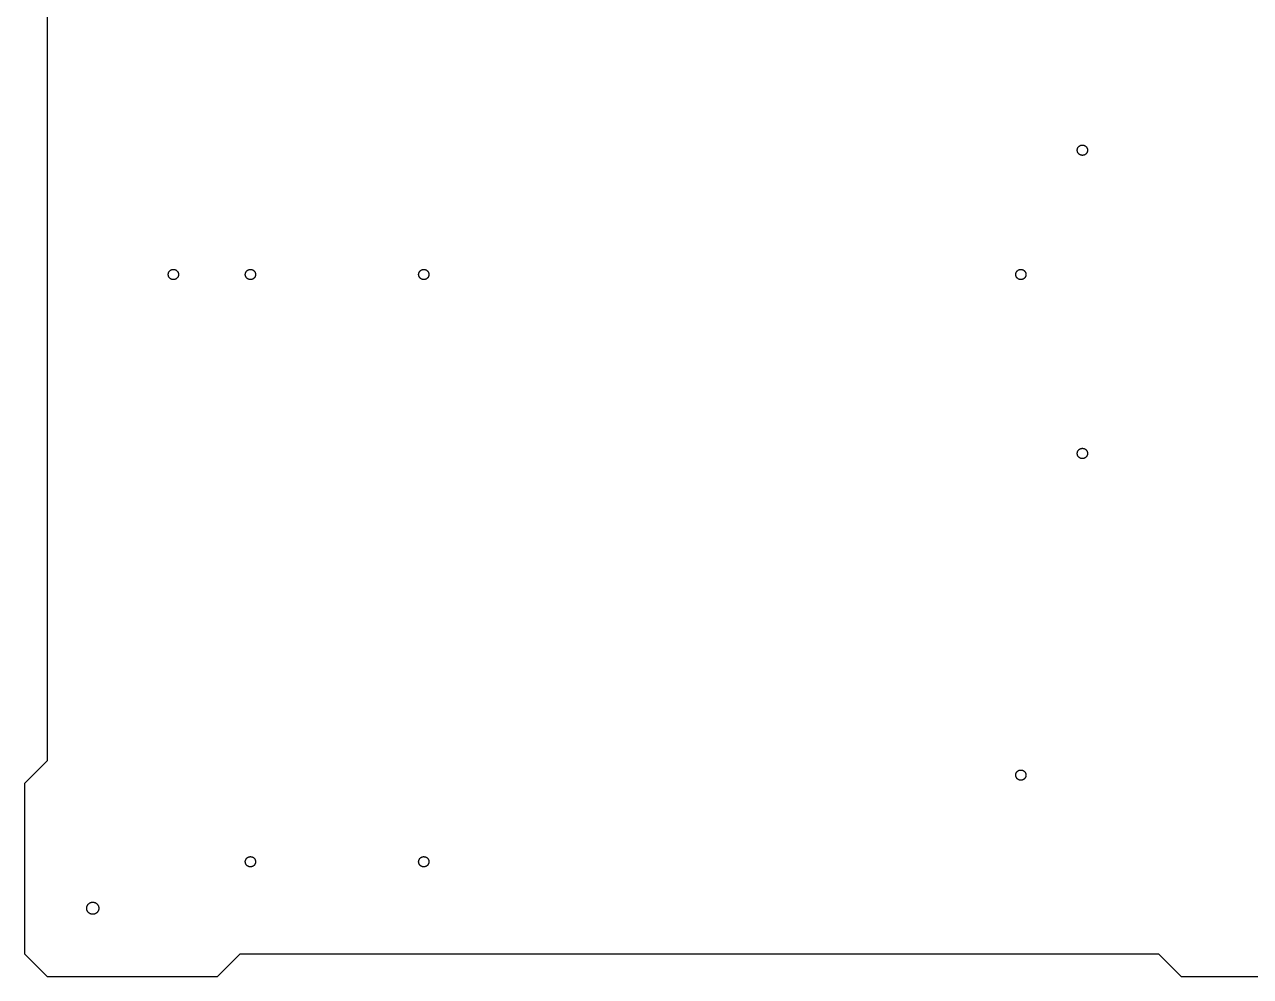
# Model space of a CAD drawing. Header units: metres. Extents: x 4 to 972, y 4 to 512.
# Drawn here: x 4 to 327.3, y 4 to 255.2 of the extents above; entities that cross this region are included whole.
import ezdxf

# ---------------------------------------------------------------- set-up
doc = ezdxf.new("R2010")
doc.units = ezdxf.units.M

msp = doc.modelspace()

# ---------------------------------------------------------------- linework, layer by layer
for p, q in [((10, 303.088), (10, 60.9117)), ((282.196, 223.085), (282.25, 223.123)), ((282.25, 223.123), (282.306, 223.158)), ((282.306, 223.158), (282.363, 223.191)), ((282.363, 223.191), (282.423, 223.221)), ((282.423, 223.221), (282.483, 223.248)), ((282.483, 223.248), (282.545, 223.271)), ((282.545, 223.271), (282.608, 223.292)), ((282.608, 223.292), (282.672, 223.31)), ((282.672, 223.31), (282.737, 223.324)), ((282.737, 223.324), (282.802, 223.336)), ((282.802, 223.336), (282.868, 223.344)), ((282.868, 223.344), (282.934, 223.349)), ((282.934, 223.349), (283, 223.35)), ((283, 223.35), (283.066, 223.349)), ((283.066, 223.349), (283.132, 223.344)), ((283.132, 223.344), (283.198, 223.336)), ((283.198, 223.336), (283.263, 223.324)), ((283.263, 223.324), (283.328, 223.31)), ((283.328, 223.31), (283.392, 223.292)), ((283.392, 223.292), (283.455, 223.271)), ((283.455, 223.271), (283.517, 223.248)), ((283.517, 223.248), (283.577, 223.221)), ((283.577, 223.221), (283.637, 223.191)), ((283.637, 223.191), (283.694, 223.158)), ((283.694, 223.158), (283.75, 223.123)), ((283.75, 223.123), (283.804, 223.085)), ((281.65, 222), (281.651, 222.066)), ((281.651, 221.934), (281.65, 222)), ((281.651, 222.066), (281.656, 222.132)), ((281.656, 221.868), (281.651, 221.934)), ((281.656, 222.132), (281.664, 222.198)), ((281.664, 221.802), (281.656, 221.868)), ((281.664, 222.198), (281.676, 222.263)), ((281.676, 221.737), (281.664, 221.802)), ((281.676, 222.263), (281.69, 222.328)), ((281.69, 221.672), (281.676, 221.737)), ((281.69, 222.328), (281.708, 222.392)), ((281.708, 221.608), (281.69, 221.672)), ((281.708, 222.392), (281.729, 222.455)), ((281.729, 221.545), (281.708, 221.608)), ((281.729, 222.455), (281.752, 222.517)), ((281.752, 221.483), (281.729, 221.545)), ((281.752, 222.517), (281.779, 222.577)), ((281.779, 221.423), (281.752, 221.483)), ((281.779, 222.577), (281.809, 222.637)), ((281.809, 221.363), (281.779, 221.423)), ((281.809, 222.637), (281.842, 222.694)), ((281.842, 221.306), (281.809, 221.363)), ((281.842, 222.694), (281.877, 222.75)), ((281.877, 221.25), (281.842, 221.306)), ((281.877, 222.75), (281.915, 222.804)), ((281.915, 221.196), (281.877, 221.25)), ((281.915, 222.804), (281.956, 222.857)), ((281.956, 221.143), (281.915, 221.196)), ((281.956, 222.857), (281.999, 222.907)), ((281.999, 221.093), (281.956, 221.143)), ((281.999, 222.907), (282.045, 222.955)), ((282.045, 221.045), (281.999, 221.093)), ((282.045, 222.955), (282.093, 223.001)), ((282.093, 220.999), (282.045, 221.045)), ((282.093, 223.001), (282.143, 223.044)), ((282.143, 220.956), (282.093, 220.999)), ((282.143, 223.044), (282.196, 223.085)), ((282.196, 220.915), (282.143, 220.956)), ((282.25, 220.877), (282.196, 220.915)), ((282.306, 220.842), (282.25, 220.877)), ((282.363, 220.809), (282.306, 220.842)), ((282.423, 220.779), (282.363, 220.809)), ((282.483, 220.752), (282.423, 220.779)), ((282.545, 220.729), (282.483, 220.752)), ((282.608, 220.708), (282.545, 220.729)), ((282.672, 220.69), (282.608, 220.708)), ((282.737, 220.676), (282.672, 220.69)), ((282.802, 220.664), (282.737, 220.676)), ((282.868, 220.656), (282.802, 220.664)), ((282.934, 220.651), (282.868, 220.656)), ((283, 220.65), (282.934, 220.651)), ((283.066, 220.651), (283, 220.65)), ((283.132, 220.656), (283.066, 220.651)), ((283.198, 220.664), (283.132, 220.656)), ((283.263, 220.676), (283.198, 220.664)), ((283.328, 220.69), (283.263, 220.676)), ((283.392, 220.708), (283.328, 220.69)), ((283.455, 220.729), (283.392, 220.708)), ((283.517, 220.752), (283.455, 220.729)), ((283.577, 220.779), (283.517, 220.752)), ((283.637, 220.809), (283.577, 220.779)), ((283.694, 220.842), (283.637, 220.809)), ((283.75, 220.877), (283.694, 220.842)), ((283.804, 220.915), (283.75, 220.877)), ((283.804, 223.085), (283.857, 223.044)), ((283.857, 220.956), (283.804, 220.915)), ((283.857, 223.044), (283.907, 223.001)), ((283.907, 220.999), (283.857, 220.956)), ((283.907, 223.001), (283.955, 222.955)), ((283.955, 221.045), (283.907, 220.999)), ((283.955, 222.955), (284.001, 222.907)), ((284.001, 221.093), (283.955, 221.045)), ((284.001, 222.907), (284.044, 222.857)), ((284.044, 221.143), (284.001, 221.093)), ((284.044, 222.857), (284.085, 222.804)), ((284.085, 221.196), (284.044, 221.143)), ((284.085, 222.804), (284.123, 222.75)), ((284.123, 221.25), (284.085, 221.196)), ((284.123, 222.75), (284.158, 222.694)), ((284.158, 221.306), (284.123, 221.25)), ((284.158, 222.694), (284.191, 222.637)), ((284.191, 221.363), (284.158, 221.306)), ((284.191, 222.637), (284.221, 222.577)), ((284.221, 221.423), (284.191, 221.363)), ((284.221, 222.577), (284.248, 222.517)), ((284.248, 221.483), (284.221, 221.423)), ((284.248, 222.517), (284.271, 222.455)), ((284.271, 221.545), (284.248, 221.483)), ((284.271, 222.455), (284.292, 222.392)), ((284.292, 221.608), (284.271, 221.545)), ((284.292, 222.392), (284.31, 222.328)), ((284.31, 221.672), (284.292, 221.608)), ((284.31, 222.328), (284.324, 222.263)), ((284.324, 221.737), (284.31, 221.672)), ((284.324, 222.263), (284.336, 222.198)), ((284.336, 221.802), (284.324, 221.737)), ((284.336, 222.198), (284.344, 222.132)), ((284.344, 221.868), (284.336, 221.802)), ((284.344, 222.132), (284.349, 222.066)), ((284.349, 221.934), (284.344, 221.868)), ((284.349, 222.066), (284.35, 222)), ((284.35, 222), (284.349, 221.934)), ((41.9096, 189.208), (41.9112, 189.274)), ((41.9112, 189.142), (41.9096, 189.208)), ((41.9112, 189.274), (41.9161, 189.341)), ((41.9161, 189.076), (41.9112, 189.142)), ((41.9161, 189.341), (41.9242, 189.406)), ((41.9242, 189.01), (41.9161, 189.076)), ((41.9242, 189.406), (41.9356, 189.472)), ((41.9356, 188.945), (41.9242, 189.01)), ((41.9356, 189.472), (41.9501, 189.536)), ((41.9501, 188.88), (41.9356, 188.945)), ((41.9501, 189.536), (41.9678, 189.6)), ((41.9678, 188.816), (41.9501, 188.88)), ((41.9678, 189.6), (41.9886, 189.663)), ((41.9886, 188.753), (41.9678, 188.816)), ((41.9886, 189.663), (42.0124, 189.725)), ((42.0124, 188.691), (41.9886, 188.753)), ((42.0124, 189.725), (42.0393, 189.786)), ((42.0393, 188.631), (42.0124, 188.691)), ((42.0393, 189.786), (42.0691, 189.845)), ((42.0691, 188.572), (42.0393, 188.631)), ((42.0691, 189.845), (42.1017, 189.902)), ((42.1017, 188.514), (42.0691, 188.572)), ((42.1017, 189.902), (42.1372, 189.958)), ((42.1372, 188.458), (42.1017, 188.514)), ((42.1372, 189.958), (42.1754, 190.013)), ((42.1754, 188.404), (42.1372, 188.458)), ((42.1754, 190.013), (42.2161, 190.065)), ((42.2161, 188.352), (42.1754, 188.404)), ((42.2161, 190.065), (42.2594, 190.115)), ((42.2594, 188.301), (42.2161, 188.352)), ((42.2594, 190.115), (42.3051, 190.163)), ((42.3051, 188.253), (42.2594, 188.301)), ((42.3051, 190.163), (42.3531, 190.209)), ((42.3531, 188.208), (42.3051, 188.253)), ((42.3531, 190.209), (42.4033, 190.252)), ((42.4033, 188.164), (42.3531, 188.208)), ((42.4033, 190.252), (42.4556, 190.293)), ((42.4556, 188.124), (42.4033, 188.164)), ((42.4556, 190.293), (42.5098, 190.331)), ((42.5098, 188.085), (42.4556, 188.124)), ((42.5098, 190.331), (42.5658, 190.366)), ((42.5658, 188.05), (42.5098, 188.085)), ((42.5658, 190.366), (42.6234, 190.399)), ((42.6234, 188.017), (42.5658, 188.05)), ((42.6234, 190.399), (42.6826, 190.429)), ((42.6826, 187.987), (42.6234, 188.017)), ((42.6826, 190.429), (42.7432, 190.456)), ((42.7432, 187.961), (42.6826, 187.987)), ((42.7432, 190.456), (42.8051, 190.48)), ((42.8051, 187.937), (42.7432, 187.961)), ((42.8051, 190.48), (42.868, 190.5)), ((42.868, 187.916), (42.8051, 187.937)), ((42.868, 190.5), (42.9319, 190.518)), ((42.9319, 187.898), (42.868, 187.916)), ((42.9319, 190.518), (42.9966, 190.533)), ((42.9966, 187.884), (42.9319, 187.898)), ((42.9966, 190.533), (43.0619, 190.544)), ((43.0619, 187.872), (42.9966, 187.884)), ((43.0619, 190.544), (43.1276, 190.552)), ((43.1276, 187.864), (43.0619, 187.872)), ((43.1276, 190.552), (43.1937, 190.557)), ((43.1937, 187.859), (43.1276, 187.864)), ((43.1937, 190.557), (43.26, 190.559)), ((43.26, 187.858), (43.1937, 187.859)), ((43.26, 190.559), (43.3262, 190.557)), ((43.3262, 187.859), (43.26, 187.858)), ((43.3262, 190.557), (43.3923, 190.552)), ((43.3923, 187.864), (43.3262, 187.859)), ((43.3923, 190.552), (43.4581, 190.544)), ((43.4581, 187.872), (43.3923, 187.864)), ((43.4581, 190.544), (43.5234, 190.533)), ((43.5234, 187.884), (43.4581, 187.872)), ((43.5234, 190.533), (43.5881, 190.518)), ((43.5881, 187.898), (43.5234, 187.884)), ((43.5881, 190.518), (43.652, 190.5)), ((43.652, 187.916), (43.5881, 187.898)), ((43.652, 190.5), (43.7149, 190.48)), ((43.7149, 187.937), (43.652, 187.916)), ((43.7149, 190.48), (43.7768, 190.456)), ((43.7768, 187.961), (43.7149, 187.937)), ((43.7768, 190.456), (43.8374, 190.429)), ((43.8374, 187.987), (43.7768, 187.961)), ((43.8374, 190.429), (43.8966, 190.399)), ((43.8966, 188.017), (43.8374, 187.987)), ((43.8966, 190.399), (43.9542, 190.366)), ((43.9542, 188.05), (43.8966, 188.017)), ((43.9542, 190.366), (44.0102, 190.331)), ((44.0102, 188.085), (43.9542, 188.05)), ((44.0102, 190.331), (44.0644, 190.293)), ((44.0644, 188.124), (44.0102, 188.085)), ((44.0644, 190.293), (44.1167, 190.252)), ((44.1167, 188.164), (44.0644, 188.124)), ((44.1167, 190.252), (44.1669, 190.209)), ((44.1669, 188.208), (44.1167, 188.164)), ((44.1669, 190.209), (44.2149, 190.163)), ((44.2149, 188.253), (44.1669, 188.208)), ((44.2149, 190.163), (44.2606, 190.115)), ((44.2606, 188.301), (44.2149, 188.253)), ((44.2606, 190.115), (44.3038, 190.065)), ((44.3038, 188.352), (44.2606, 188.301)), ((44.3038, 190.065), (44.3446, 190.013)), ((44.3446, 188.404), (44.3038, 188.352)), ((44.3446, 190.013), (44.3828, 189.958)), ((44.3828, 188.458), (44.3446, 188.404)), ((44.3828, 189.958), (44.4182, 189.902)), ((44.4182, 188.514), (44.3828, 188.458)), ((44.4182, 189.902), (44.4509, 189.845)), ((44.4509, 188.572), (44.4182, 188.514)), ((44.4509, 189.845), (44.4807, 189.786)), ((44.4807, 188.631), (44.4509, 188.572)), ((44.4807, 189.786), (44.5076, 189.725)), ((44.5076, 188.691), (44.4807, 188.631)), ((44.5076, 189.725), (44.5314, 189.663)), ((44.5314, 188.753), (44.5076, 188.691)), ((44.5314, 189.663), (44.5522, 189.6)), ((44.5522, 188.816), (44.5314, 188.753)), ((44.5522, 189.6), (44.5699, 189.536)), ((44.5699, 188.88), (44.5522, 188.816)), ((44.5699, 189.536), (44.5844, 189.472)), ((44.5844, 188.945), (44.5699, 188.88)), ((44.5844, 189.472), (44.5957, 189.406)), ((44.5957, 189.01), (44.5844, 188.945)), ((44.5957, 189.406), (44.6039, 189.341)), ((44.6039, 189.076), (44.5957, 189.01)), ((44.6039, 189.341), (44.6087, 189.274)), ((44.6087, 189.142), (44.6039, 189.076)), ((44.6087, 189.274), (44.6104, 189.208)), ((44.6104, 189.208), (44.6087, 189.142)), ((62.2296, 189.208), (62.2312, 189.274)), ((62.2312, 189.142), (62.2296, 189.208)), ((62.2312, 189.274), (62.2361, 189.341)), ((62.2361, 189.076), (62.2312, 189.142)), ((62.2361, 189.341), (62.2442, 189.406)), ((62.2442, 189.01), (62.2361, 189.076)), ((62.2442, 189.406), (62.2556, 189.472)), ((62.2556, 188.945), (62.2442, 189.01)), ((62.2556, 189.472), (62.2701, 189.536)), ((62.2701, 188.88), (62.2556, 188.945)), ((62.2701, 189.536), (62.2878, 189.6)), ((62.2878, 188.816), (62.2701, 188.88)), ((62.2878, 189.6), (62.3086, 189.663)), ((62.3086, 188.753), (62.2878, 188.816)), ((62.3086, 189.663), (62.3324, 189.725)), ((62.3324, 188.691), (62.3086, 188.753)), ((62.3324, 189.725), (62.3593, 189.786)), ((62.3593, 188.631), (62.3324, 188.691)), ((62.3593, 189.786), (62.3891, 189.845)), ((62.3891, 188.572), (62.3593, 188.631)), ((62.3891, 189.845), (62.4217, 189.902)), ((62.4217, 188.514), (62.3891, 188.572)), ((62.4217, 189.902), (62.4572, 189.958)), ((62.4572, 188.458), (62.4217, 188.514)), ((62.4572, 189.958), (62.4954, 190.013)), ((62.4954, 188.404), (62.4572, 188.458)), ((62.4954, 190.013), (62.5361, 190.065)), ((62.5361, 188.352), (62.4954, 188.404)), ((62.5361, 190.065), (62.5794, 190.115)), ((62.5794, 188.301), (62.5361, 188.352)), ((62.5794, 190.115), (62.6251, 190.163)), ((62.6251, 188.253), (62.5794, 188.301)), ((62.6251, 190.163), (62.6731, 190.209)), ((62.6731, 188.208), (62.6251, 188.253)), ((62.6731, 190.209), (62.7233, 190.252)), ((62.7233, 188.164), (62.6731, 188.208)), ((62.7233, 190.252), (62.7756, 190.293)), ((62.7756, 188.124), (62.7233, 188.164)), ((62.7756, 190.293), (62.8298, 190.331)), ((62.8298, 188.085), (62.7756, 188.124)), ((62.8298, 190.331), (62.8858, 190.366)), ((62.8858, 188.05), (62.8298, 188.085)), ((62.8858, 190.366), (62.9434, 190.399)), ((62.9434, 188.017), (62.8858, 188.05)), ((62.9434, 190.399), (63.0026, 190.429)), ((63.0026, 187.987), (62.9434, 188.017)), ((63.0026, 190.429), (63.0632, 190.456)), ((63.0632, 187.961), (63.0026, 187.987)), ((63.0632, 190.456), (63.1251, 190.48)), ((63.1251, 187.937), (63.0632, 187.961)), ((63.1251, 190.48), (63.188, 190.5)), ((63.188, 187.916), (63.1251, 187.937)), ((63.188, 190.5), (63.2519, 190.518)), ((63.2519, 187.898), (63.188, 187.916)), ((63.2519, 190.518), (63.3165, 190.533)), ((63.3165, 187.884), (63.2519, 187.898)), ((63.3165, 190.533), (63.3819, 190.544)), ((63.3819, 187.872), (63.3165, 187.884)), ((63.3819, 190.544), (63.4476, 190.552)), ((63.4476, 187.864), (63.3819, 187.872)), ((63.4476, 190.552), (63.5137, 190.557)), ((63.5137, 187.859), (63.4476, 187.864)), ((63.5137, 190.557), (63.58, 190.559)), ((63.58, 187.858), (63.5137, 187.859)), ((63.58, 190.559), (63.6463, 190.557)), ((63.6463, 187.859), (63.58, 187.858)), ((63.6463, 190.557), (63.7124, 190.552)), ((63.7124, 187.864), (63.6463, 187.859)), ((63.7124, 190.552), (63.7781, 190.544)), ((63.7781, 187.872), (63.7124, 187.864)), ((63.7781, 190.544), (63.8434, 190.533)), ((63.8434, 187.884), (63.7781, 187.872)), ((63.8434, 190.533), (63.9081, 190.518)), ((63.9081, 187.898), (63.8434, 187.884)), ((63.9081, 190.518), (63.972, 190.5)), ((63.972, 187.916), (63.9081, 187.898)), ((63.972, 190.5), (64.0349, 190.48)), ((64.0349, 187.937), (63.972, 187.916)), ((64.0349, 190.48), (64.0968, 190.456)), ((64.0968, 187.961), (64.0349, 187.937)), ((64.0968, 190.456), (64.1574, 190.429)), ((64.1574, 187.987), (64.0968, 187.961)), ((64.1574, 190.429), (64.2166, 190.399)), ((64.2166, 188.017), (64.1574, 187.987)), ((64.2166, 190.399), (64.2742, 190.366)), ((64.2742, 188.05), (64.2166, 188.017)), ((64.2742, 190.366), (64.3302, 190.331)), ((64.3302, 188.085), (64.2742, 188.05)), ((64.3302, 190.331), (64.3844, 190.293)), ((64.3844, 188.124), (64.3302, 188.085)), ((64.3844, 190.293), (64.4367, 190.252)), ((64.4367, 188.164), (64.3844, 188.124)), ((64.4367, 190.252), (64.4868, 190.209)), ((64.4868, 188.208), (64.4367, 188.164)), ((64.4868, 190.209), (64.5349, 190.163)), ((64.5349, 188.253), (64.4868, 188.208)), ((64.5349, 190.163), (64.5806, 190.115)), ((64.5806, 188.301), (64.5349, 188.253)), ((64.5806, 190.115), (64.6239, 190.065)), ((64.6239, 188.352), (64.5806, 188.301)), ((64.6239, 190.065), (64.6646, 190.013)), ((64.6646, 188.404), (64.6239, 188.352)), ((64.6646, 190.013), (64.7028, 189.958)), ((64.7028, 188.458), (64.6646, 188.404)), ((64.7028, 189.958), (64.7383, 189.902)), ((64.7383, 188.514), (64.7028, 188.458)), ((64.7383, 189.902), (64.7709, 189.845)), ((64.7709, 188.572), (64.7383, 188.514)), ((64.7709, 189.845), (64.8007, 189.786)), ((64.8007, 188.631), (64.7709, 188.572)), ((64.8007, 189.786), (64.8276, 189.725)), ((64.8276, 188.691), (64.8007, 188.631)), ((64.8276, 189.725), (64.8514, 189.663)), ((64.8514, 188.753), (64.8276, 188.691)), ((64.8514, 189.663), (64.8722, 189.6)), ((64.8722, 188.816), (64.8514, 188.753)), ((64.8722, 189.6), (64.8899, 189.536)), ((64.8899, 188.88), (64.8722, 188.816)), ((64.8899, 189.536), (64.9044, 189.472)), ((64.9044, 188.945), (64.8899, 188.88)), ((64.9044, 189.472), (64.9158, 189.406)), ((64.9158, 189.01), (64.9044, 188.945)), ((64.9158, 189.406), (64.9239, 189.341)), ((64.9239, 189.076), (64.9158, 189.01)), ((64.9239, 189.341), (64.9287, 189.274)), ((64.9287, 189.142), (64.9239, 189.076)), ((64.9287, 189.274), (64.9304, 189.208)), ((64.9304, 189.208), (64.9287, 189.142)), ((107.95, 189.208), (107.951, 189.274)), ((107.951, 189.142), (107.95, 189.208)), ((107.951, 189.274), (107.956, 189.341)), ((107.956, 189.076), (107.951, 189.142)), ((107.956, 189.341), (107.964, 189.406)), ((107.964, 189.01), (107.956, 189.076)), ((107.964, 189.406), (107.976, 189.472)), ((107.976, 188.945), (107.964, 189.01)), ((107.976, 189.472), (107.99, 189.536)), ((107.99, 188.88), (107.976, 188.945)), ((107.99, 189.536), (108.008, 189.6)), ((108.008, 188.816), (107.99, 188.88)), ((108.008, 189.6), (108.029, 189.663)), ((108.029, 188.753), (108.008, 188.816)), ((108.029, 189.663), (108.052, 189.725)), ((108.052, 188.691), (108.029, 188.753)), ((108.052, 189.725), (108.079, 189.786)), ((108.079, 188.631), (108.052, 188.691)), ((108.079, 189.786), (108.109, 189.845)), ((108.109, 188.572), (108.079, 188.631)), ((108.109, 189.845), (108.142, 189.902)), ((108.142, 188.514), (108.109, 188.572)), ((108.142, 189.902), (108.177, 189.958)), ((108.177, 188.458), (108.142, 188.514)), ((108.177, 189.958), (108.215, 190.013)), ((108.215, 188.404), (108.177, 188.458)), ((108.215, 190.013), (108.256, 190.065)), ((108.256, 188.352), (108.215, 188.404)), ((108.256, 190.065), (108.299, 190.115)), ((108.299, 188.301), (108.256, 188.352)), ((108.299, 190.115), (108.345, 190.163)), ((108.345, 188.253), (108.299, 188.301)), ((108.345, 190.163), (108.393, 190.209)), ((108.393, 188.208), (108.345, 188.253)), ((108.393, 190.209), (108.443, 190.252)), ((108.443, 188.164), (108.393, 188.208)), ((108.443, 190.252), (108.496, 190.293)), ((108.496, 188.124), (108.443, 188.164)), ((108.496, 190.293), (108.55, 190.331)), ((108.55, 188.085), (108.496, 188.124)), ((108.55, 190.331), (108.606, 190.366)), ((108.606, 188.05), (108.55, 188.085)), ((108.606, 190.366), (108.663, 190.399)), ((108.663, 188.017), (108.606, 188.05)), ((108.663, 190.399), (108.723, 190.429)), ((108.723, 187.987), (108.663, 188.017)), ((108.723, 190.429), (108.783, 190.456)), ((108.783, 187.961), (108.723, 187.987)), ((108.783, 190.456), (108.845, 190.48)), ((108.845, 187.937), (108.783, 187.961)), ((108.845, 190.48), (108.908, 190.5)), ((108.908, 187.916), (108.845, 187.937)), ((108.908, 190.5), (108.972, 190.518)), ((108.972, 187.898), (108.908, 187.916)), ((108.972, 190.518), (109.037, 190.533)), ((109.037, 187.884), (108.972, 187.898)), ((109.037, 190.533), (109.102, 190.544)), ((109.102, 187.872), (109.037, 187.884)), ((109.102, 190.544), (109.168, 190.552)), ((109.168, 187.864), (109.102, 187.872)), ((109.168, 190.552), (109.234, 190.557)), ((109.234, 187.859), (109.168, 187.864)), ((109.234, 190.557), (109.3, 190.559)), ((109.3, 187.858), (109.234, 187.859)), ((109.3, 190.559), (109.366, 190.557)), ((109.366, 187.859), (109.3, 187.858)), ((109.366, 190.557), (109.432, 190.552)), ((109.432, 187.864), (109.366, 187.859)), ((109.432, 190.552), (109.498, 190.544)), ((109.498, 187.872), (109.432, 187.864)), ((109.498, 190.544), (109.563, 190.533)), ((109.563, 187.884), (109.498, 187.872)), ((109.563, 190.533), (109.628, 190.518)), ((109.628, 187.898), (109.563, 187.884)), ((109.628, 190.518), (109.692, 190.5)), ((109.692, 187.916), (109.628, 187.898)), ((109.692, 190.5), (109.755, 190.48)), ((109.755, 187.937), (109.692, 187.916)), ((109.755, 190.48), (109.817, 190.456)), ((109.817, 187.961), (109.755, 187.937)), ((109.817, 190.456), (109.877, 190.429)), ((109.877, 187.987), (109.817, 187.961)), ((109.877, 190.429), (109.937, 190.399)), ((109.937, 188.017), (109.877, 187.987)), ((109.937, 190.399), (109.994, 190.366)), ((109.994, 188.05), (109.937, 188.017)), ((109.994, 190.366), (110.05, 190.331)), ((110.05, 188.085), (109.994, 188.05)), ((110.05, 190.331), (110.104, 190.293)), ((110.104, 188.124), (110.05, 188.085)), ((110.104, 190.293), (110.157, 190.252)), ((110.157, 188.164), (110.104, 188.124)), ((110.157, 190.252), (110.207, 190.209)), ((110.207, 188.208), (110.157, 188.164)), ((110.207, 190.209), (110.255, 190.163)), ((110.255, 188.253), (110.207, 188.208)), ((110.255, 190.163), (110.301, 190.115)), ((110.301, 188.301), (110.255, 188.253)), ((110.301, 190.115), (110.344, 190.065)), ((110.344, 188.352), (110.301, 188.301)), ((110.344, 190.065), (110.385, 190.013)), ((110.385, 188.404), (110.344, 188.352)), ((110.385, 190.013), (110.423, 189.958)), ((110.423, 188.458), (110.385, 188.404)), ((110.423, 189.958), (110.458, 189.902)), ((110.458, 188.514), (110.423, 188.458)), ((110.458, 189.902), (110.491, 189.845)), ((110.491, 188.572), (110.458, 188.514)), ((110.491, 189.845), (110.521, 189.786)), ((110.521, 188.631), (110.491, 188.572)), ((110.521, 189.786), (110.548, 189.725)), ((110.548, 188.691), (110.521, 188.631)), ((110.548, 189.725), (110.571, 189.663)), ((110.571, 188.753), (110.548, 188.691)), ((110.571, 189.663), (110.592, 189.6)), ((110.592, 188.816), (110.571, 188.753)), ((110.592, 189.6), (110.61, 189.536)), ((110.61, 188.88), (110.592, 188.816)), ((110.61, 189.536), (110.624, 189.472)), ((110.624, 188.945), (110.61, 188.88)), ((110.624, 189.472), (110.636, 189.406)), ((110.636, 189.01), (110.624, 188.945)), ((110.636, 189.406), (110.644, 189.341)), ((110.644, 189.076), (110.636, 189.01)), ((110.644, 189.341), (110.649, 189.274)), ((110.649, 189.142), (110.644, 189.076)), ((110.649, 189.274), (110.65, 189.208)), ((110.65, 189.208), (110.649, 189.142)), ((265.43, 189.208), (265.431, 189.274)), ((265.431, 189.142), (265.43, 189.208)), ((265.431, 189.274), (265.436, 189.341)), ((265.436, 189.076), (265.431, 189.142)), ((265.436, 189.341), (265.444, 189.406)), ((265.444, 189.01), (265.436, 189.076)), ((265.444, 189.406), (265.456, 189.472)), ((265.456, 188.945), (265.444, 189.01)), ((265.456, 189.472), (265.47, 189.536)), ((265.47, 188.88), (265.456, 188.945)), ((265.47, 189.536), (265.488, 189.6)), ((265.488, 188.816), (265.47, 188.88)), ((265.488, 189.6), (265.509, 189.663)), ((265.509, 188.753), (265.488, 188.816)), ((265.509, 189.663), (265.532, 189.725)), ((265.532, 188.691), (265.509, 188.753)), ((265.532, 189.725), (265.559, 189.786)), ((265.559, 188.631), (265.532, 188.691)), ((265.559, 189.786), (265.589, 189.845)), ((265.589, 188.572), (265.559, 188.631)), ((265.589, 189.845), (265.622, 189.902)), ((265.622, 188.514), (265.589, 188.572)), ((265.622, 189.902), (265.657, 189.958)), ((265.657, 188.458), (265.622, 188.514)), ((265.657, 189.958), (265.695, 190.013)), ((265.695, 188.404), (265.657, 188.458)), ((265.695, 190.013), (265.736, 190.065)), ((265.736, 188.352), (265.695, 188.404)), ((265.736, 190.065), (265.779, 190.115)), ((265.779, 188.301), (265.736, 188.352)), ((265.779, 190.115), (265.825, 190.163)), ((265.825, 188.253), (265.779, 188.301)), ((265.825, 190.163), (265.873, 190.209)), ((265.873, 188.208), (265.825, 188.253)), ((265.873, 190.209), (265.923, 190.252)), ((265.923, 188.164), (265.873, 188.208)), ((265.923, 190.252), (265.976, 190.293)), ((265.976, 188.124), (265.923, 188.164)), ((265.976, 190.293), (266.03, 190.331)), ((266.03, 188.085), (265.976, 188.124)), ((266.03, 190.331), (266.086, 190.366)), ((266.086, 188.05), (266.03, 188.085)), ((266.086, 190.366), (266.143, 190.399)), ((266.143, 188.017), (266.086, 188.05)), ((266.143, 190.399), (266.203, 190.429)), ((266.203, 187.987), (266.143, 188.017)), ((266.203, 190.429), (266.263, 190.456)), ((266.263, 187.961), (266.203, 187.987)), ((266.263, 190.456), (266.325, 190.48)), ((266.325, 187.937), (266.263, 187.961)), ((266.325, 190.48), (266.388, 190.5)), ((266.388, 187.916), (266.325, 187.937)), ((266.388, 190.5), (266.452, 190.518)), ((266.452, 187.898), (266.388, 187.916)), ((266.452, 190.518), (266.517, 190.533)), ((266.517, 187.884), (266.452, 187.898)), ((266.517, 190.533), (266.582, 190.544)), ((266.582, 187.872), (266.517, 187.884)), ((266.582, 190.544), (266.648, 190.552)), ((266.648, 187.864), (266.582, 187.872)), ((266.648, 190.552), (266.714, 190.557)), ((266.714, 187.859), (266.648, 187.864)), ((266.714, 190.557), (266.78, 190.559)), ((266.78, 187.858), (266.714, 187.859)), ((266.78, 190.559), (266.846, 190.557)), ((266.846, 187.859), (266.78, 187.858)), ((266.846, 190.557), (266.912, 190.552)), ((266.912, 187.864), (266.846, 187.859)), ((266.912, 190.552), (266.978, 190.544)), ((266.978, 187.872), (266.912, 187.864)), ((266.978, 190.544), (267.043, 190.533)), ((267.043, 187.884), (266.978, 187.872)), ((267.043, 190.533), (267.108, 190.518)), ((267.108, 187.898), (267.043, 187.884)), ((267.108, 190.518), (267.172, 190.5)), ((267.172, 187.916), (267.108, 187.898)), ((267.172, 190.5), (267.235, 190.48)), ((267.235, 187.937), (267.172, 187.916)), ((267.235, 190.48), (267.297, 190.456)), ((267.297, 187.961), (267.235, 187.937)), ((267.297, 190.456), (267.357, 190.429)), ((267.357, 187.987), (267.297, 187.961)), ((267.357, 190.429), (267.417, 190.399)), ((267.417, 188.017), (267.357, 187.987)), ((267.417, 190.399), (267.474, 190.366)), ((267.474, 188.05), (267.417, 188.017)), ((267.474, 190.366), (267.53, 190.331)), ((267.53, 188.085), (267.474, 188.05)), ((267.53, 190.331), (267.584, 190.293)), ((267.584, 188.124), (267.53, 188.085)), ((267.584, 190.293), (267.637, 190.252)), ((267.637, 188.164), (267.584, 188.124)), ((267.637, 190.252), (267.687, 190.209)), ((267.687, 188.208), (267.637, 188.164)), ((267.687, 190.209), (267.735, 190.163)), ((267.735, 188.253), (267.687, 188.208)), ((267.735, 190.163), (267.781, 190.115)), ((267.781, 188.301), (267.735, 188.253)), ((267.781, 190.115), (267.824, 190.065)), ((267.824, 188.352), (267.781, 188.301)), ((267.824, 190.065), (267.865, 190.013)), ((267.865, 188.404), (267.824, 188.352)), ((267.865, 190.013), (267.903, 189.958)), ((267.903, 188.458), (267.865, 188.404)), ((267.903, 189.958), (267.938, 189.902)), ((267.938, 188.514), (267.903, 188.458)), ((267.938, 189.902), (267.971, 189.845)), ((267.971, 188.572), (267.938, 188.514)), ((267.971, 189.845), (268.001, 189.786)), ((268.001, 188.631), (267.971, 188.572)), ((268.001, 189.786), (268.028, 189.725)), ((268.028, 188.691), (268.001, 188.631)), ((268.028, 189.725), (268.051, 189.663)), ((268.051, 188.753), (268.028, 188.691)), ((268.051, 189.663), (268.072, 189.6)), ((268.072, 188.816), (268.051, 188.753)), ((268.072, 189.6), (268.09, 189.536)), ((268.09, 188.88), (268.072, 188.816)), ((268.09, 189.536), (268.104, 189.472)), ((268.104, 188.945), (268.09, 188.88)), ((268.104, 189.472), (268.116, 189.406)), ((268.116, 189.01), (268.104, 188.945)), ((268.116, 189.406), (268.124, 189.341)), ((268.124, 189.076), (268.116, 189.01)), ((268.124, 189.341), (268.129, 189.274)), ((268.129, 189.142), (268.124, 189.076)), ((268.129, 189.274), (268.13, 189.208)), ((268.13, 189.208), (268.129, 189.142)), ((281.676, 142.263), (281.69, 142.328)), ((281.69, 142.328), (281.708, 142.392)), ((281.708, 142.392), (281.729, 142.455)), ((281.729, 142.455), (281.752, 142.517)), ((281.752, 142.517), (281.779, 142.577)), ((281.779, 142.577), (281.809, 142.637)), ((281.809, 142.637), (281.842, 142.694)), ((281.842, 142.694), (281.877, 142.75)), ((281.877, 142.75), (281.915, 142.804)), ((281.915, 142.804), (281.956, 142.857)), ((281.956, 142.857), (281.999, 142.907)), ((281.999, 142.907), (282.045, 142.955)), ((282.045, 142.955), (282.093, 143.001)), ((282.093, 143.001), (282.143, 143.044)), ((282.143, 143.044), (282.196, 143.085)), ((282.196, 143.085), (282.25, 143.123)), ((282.25, 143.123), (282.306, 143.158)), ((282.306, 143.158), (282.363, 143.191)), ((282.363, 143.191), (282.423, 143.221)), ((282.423, 143.221), (282.483, 143.248)), ((282.483, 143.248), (282.545, 143.271)), ((282.545, 143.271), (282.608, 143.292)), ((282.608, 143.292), (282.672, 143.31)), ((282.672, 143.31), (282.737, 143.324)), ((282.737, 143.324), (282.802, 143.336)), ((282.802, 143.336), (282.868, 143.344)), ((282.868, 143.344), (282.934, 143.349)), ((282.934, 143.349), (283, 143.35)), ((283, 143.35), (283.066, 143.349)), ((283.066, 143.349), (283.132, 143.344)), ((283.132, 143.344), (283.198, 143.336)), ((283.198, 143.336), (283.263, 143.324)), ((283.263, 143.324), (283.328, 143.31)), ((283.328, 143.31), (283.392, 143.292)), ((283.392, 143.292), (283.455, 143.271)), ((283.455, 143.271), (283.517, 143.248)), ((283.517, 143.248), (283.577, 143.221)), ((283.577, 143.221), (283.637, 143.191)), ((283.637, 143.191), (283.694, 143.158)), ((283.694, 143.158), (283.75, 143.123)), ((283.75, 143.123), (283.804, 143.085)), ((283.804, 143.085), (283.857, 143.044)), ((283.857, 143.044), (283.907, 143.001)), ((283.907, 143.001), (283.955, 142.955)), ((283.955, 142.955), (284.001, 142.907)), ((284.001, 142.907), (284.044, 142.857)), ((284.044, 142.857), (284.085, 142.804)), ((284.085, 142.804), (284.123, 142.75)), ((284.123, 142.75), (284.158, 142.694)), ((284.158, 142.694), (284.191, 142.637)), ((284.191, 142.637), (284.221, 142.577)), ((284.221, 142.577), (284.248, 142.517)), ((284.248, 142.517), (284.271, 142.455)), ((284.271, 142.455), (284.292, 142.392)), ((284.292, 142.392), (284.31, 142.328)), ((284.31, 142.328), (284.324, 142.263)), ((281.65, 142), (281.651, 142.066)), ((281.651, 141.934), (281.65, 142)), ((281.651, 142.066), (281.656, 142.132)), ((281.656, 141.868), (281.651, 141.934)), ((281.656, 142.132), (281.664, 142.198)), ((281.664, 141.802), (281.656, 141.868)), ((281.664, 142.198), (281.676, 142.263)), ((281.676, 141.737), (281.664, 141.802)), ((281.69, 141.672), (281.676, 141.737)), ((281.708, 141.608), (281.69, 141.672)), ((281.729, 141.545), (281.708, 141.608)), ((281.752, 141.483), (281.729, 141.545)), ((281.779, 141.423), (281.752, 141.483)), ((281.809, 141.363), (281.779, 141.423)), ((281.842, 141.306), (281.809, 141.363)), ((281.877, 141.25), (281.842, 141.306)), ((281.915, 141.196), (281.877, 141.25)), ((281.956, 141.143), (281.915, 141.196)), ((281.999, 141.093), (281.956, 141.143)), ((282.045, 141.045), (281.999, 141.093)), ((282.093, 140.999), (282.045, 141.045)), ((282.143, 140.956), (282.093, 140.999)), ((282.196, 140.915), (282.143, 140.956)), ((282.25, 140.877), (282.196, 140.915)), ((282.306, 140.842), (282.25, 140.877)), ((282.363, 140.809), (282.306, 140.842)), ((282.423, 140.779), (282.363, 140.809)), ((282.483, 140.752), (282.423, 140.779)), ((282.545, 140.729), (282.483, 140.752)), ((282.608, 140.708), (282.545, 140.729)), ((282.672, 140.69), (282.608, 140.708)), ((282.737, 140.676), (282.672, 140.69)), ((282.802, 140.664), (282.737, 140.676)), ((282.868, 140.656), (282.802, 140.664)), ((282.934, 140.651), (282.868, 140.656)), ((283, 140.65), (282.934, 140.651)), ((283.066, 140.651), (283, 140.65)), ((283.132, 140.656), (283.066, 140.651)), ((283.198, 140.664), (283.132, 140.656)), ((283.263, 140.676), (283.198, 140.664)), ((283.328, 140.69), (283.263, 140.676)), ((283.392, 140.708), (283.328, 140.69)), ((283.455, 140.729), (283.392, 140.708)), ((283.517, 140.752), (283.455, 140.729)), ((283.577, 140.779), (283.517, 140.752)), ((283.637, 140.809), (283.577, 140.779)), ((283.694, 140.842), (283.637, 140.809)), ((283.75, 140.877), (283.694, 140.842)), ((283.804, 140.915), (283.75, 140.877)), ((283.857, 140.956), (283.804, 140.915)), ((283.907, 140.999), (283.857, 140.956)), ((283.955, 141.045), (283.907, 140.999)), ((284.001, 141.093), (283.955, 141.045)), ((284.044, 141.143), (284.001, 141.093)), ((284.085, 141.196), (284.044, 141.143)), ((284.123, 141.25), (284.085, 141.196)), ((284.158, 141.306), (284.123, 141.25)), ((284.191, 141.363), (284.158, 141.306)), ((284.221, 141.423), (284.191, 141.363)), ((284.248, 141.483), (284.221, 141.423)), ((284.271, 141.545), (284.248, 141.483)), ((284.292, 141.608), (284.271, 141.545)), ((284.31, 141.672), (284.292, 141.608)), ((284.324, 141.737), (284.31, 141.672)), ((284.324, 142.263), (284.336, 142.198)), ((284.336, 141.802), (284.324, 141.737)), ((284.336, 142.198), (284.344, 142.132)), ((284.344, 141.868), (284.336, 141.802)), ((284.344, 142.132), (284.349, 142.066)), ((284.349, 141.934), (284.344, 141.868)), ((284.349, 142.066), (284.35, 142)), ((284.35, 142), (284.349, 141.934)), ((10, 60.9117), (4, 54.9117)), ((265.923, 58.172), (265.976, 58.2128)), ((265.976, 58.2128), (266.03, 58.251)), ((266.03, 58.251), (266.086, 58.2865)), ((266.086, 58.2865), (266.143, 58.3191)), ((266.143, 58.3191), (266.203, 58.3489)), ((266.203, 58.3489), (266.263, 58.3758)), ((266.263, 58.3758), (266.325, 58.3996)), ((266.325, 58.3996), (266.388, 58.4204)), ((266.388, 58.4204), (266.452, 58.4381)), ((266.452, 58.4381), (266.517, 58.4526)), ((266.517, 58.4526), (266.582, 58.464)), ((266.582, 58.464), (266.648, 58.4721)), ((266.648, 58.4721), (266.714, 58.4769)), ((266.714, 58.4769), (266.78, 58.4786)), ((266.78, 58.4786), (266.846, 58.4769)), ((266.846, 58.4769), (266.912, 58.4721)), ((266.912, 58.4721), (266.978, 58.464)), ((266.978, 58.464), (267.043, 58.4526)), ((267.043, 58.4526), (267.108, 58.4381)), ((267.108, 58.4381), (267.172, 58.4204)), ((267.172, 58.4204), (267.235, 58.3996)), ((267.235, 58.3996), (267.297, 58.3758)), ((267.297, 58.3758), (267.357, 58.3489)), ((267.357, 58.3489), (267.417, 58.3191)), ((267.417, 58.3191), (267.474, 58.2865)), ((267.474, 58.2865), (267.53, 58.251)), ((267.53, 58.251), (267.584, 58.2128)), ((267.584, 58.2128), (267.637, 58.172)), ((265.43, 57.1282), (265.431, 57.1945)), ((265.431, 57.0619), (265.43, 57.1282)), ((265.431, 57.1945), (265.436, 57.2606)), ((265.436, 56.9958), (265.431, 57.0619)), ((265.436, 57.2606), (265.444, 57.3263)), ((265.444, 56.9301), (265.436, 56.9958)), ((265.444, 57.3263), (265.456, 57.3916)), ((265.456, 56.8647), (265.444, 56.9301)), ((265.456, 57.3916), (265.47, 57.4563)), ((265.47, 56.8001), (265.456, 56.8647)), ((265.47, 57.4563), (265.488, 57.5202)), ((265.488, 56.7362), (265.47, 56.8001)), ((265.488, 57.5202), (265.509, 57.5831)), ((265.509, 56.6733), (265.488, 56.7362)), ((265.509, 57.5831), (265.532, 57.645)), ((265.532, 56.6114), (265.509, 56.6733)), ((265.532, 57.645), (265.559, 57.7056)), ((265.559, 56.5508), (265.532, 56.6114)), ((265.559, 57.7056), (265.589, 57.7648)), ((265.589, 56.4916), (265.559, 56.5508)), ((265.589, 57.7648), (265.622, 57.8224)), ((265.622, 56.434), (265.589, 56.4916)), ((265.622, 57.8224), (265.657, 57.8784)), ((265.657, 56.378), (265.622, 56.434)), ((265.657, 57.8784), (265.695, 57.9326)), ((265.695, 56.3238), (265.657, 56.378)), ((265.695, 57.9326), (265.736, 57.9849)), ((265.736, 56.2715), (265.695, 56.3238)), ((265.736, 57.9849), (265.779, 58.035)), ((265.779, 56.2213), (265.736, 56.2715)), ((265.779, 58.035), (265.825, 58.0831)), ((265.825, 56.1733), (265.779, 56.2213)), ((265.825, 58.0831), (265.873, 58.1288)), ((265.873, 56.1276), (265.825, 56.1733)), ((265.873, 58.1288), (265.923, 58.172)), ((265.923, 56.0843), (265.873, 56.1276)), ((265.976, 56.0436), (265.923, 56.0843)), ((266.03, 56.0054), (265.976, 56.0436)), ((266.086, 55.9699), (266.03, 56.0054)), ((266.143, 55.9373), (266.086, 55.9699)), ((266.203, 55.9075), (266.143, 55.9373)), ((266.263, 55.8806), (266.203, 55.9075)), ((266.325, 55.8568), (266.263, 55.8806)), ((266.388, 55.836), (266.325, 55.8568)), ((266.452, 55.8183), (266.388, 55.836)), ((266.517, 55.8038), (266.452, 55.8183)), ((266.582, 55.7924), (266.517, 55.8038)), ((266.648, 55.7843), (266.582, 55.7924)), ((266.714, 55.7794), (266.648, 55.7843)), ((266.78, 55.7778), (266.714, 55.7794)), ((266.846, 55.7794), (266.78, 55.7778)), ((266.912, 55.7843), (266.846, 55.7794)), ((266.978, 55.7924), (266.912, 55.7843)), ((267.043, 55.8038), (266.978, 55.7924)), ((267.108, 55.8183), (267.043, 55.8038)), ((267.172, 55.836), (267.108, 55.8183)), ((267.235, 55.8568), (267.172, 55.836)), ((267.297, 55.8806), (267.235, 55.8568)), ((267.357, 55.9075), (267.297, 55.8806)), ((267.417, 55.9373), (267.357, 55.9075)), ((267.474, 55.9699), (267.417, 55.9373)), ((267.53, 56.0054), (267.474, 55.9699)), ((267.584, 56.0436), (267.53, 56.0054)), ((267.637, 56.0843), (267.584, 56.0436)), ((267.637, 58.172), (267.687, 58.1288)), ((267.687, 56.1276), (267.637, 56.0843)), ((267.687, 58.1288), (267.735, 58.0831)), ((267.735, 56.1733), (267.687, 56.1276)), ((267.735, 58.0831), (267.781, 58.035)), ((267.781, 56.2213), (267.735, 56.1733)), ((267.781, 58.035), (267.824, 57.9849)), ((267.824, 56.2715), (267.781, 56.2213)), ((267.824, 57.9849), (267.865, 57.9326)), ((267.865, 56.3238), (267.824, 56.2715)), ((267.865, 57.9326), (267.903, 57.8784)), ((267.903, 56.378), (267.865, 56.3238)), ((267.903, 57.8784), (267.938, 57.8224)), ((267.938, 56.434), (267.903, 56.378)), ((267.938, 57.8224), (267.971, 57.7648)), ((267.971, 56.4916), (267.938, 56.434)), ((267.971, 57.7648), (268.001, 57.7056)), ((268.001, 56.5508), (267.971, 56.4916)), ((268.001, 57.7056), (268.028, 57.645)), ((268.028, 56.6114), (268.001, 56.5508)), ((268.028, 57.645), (268.051, 57.5831)), ((268.051, 56.6733), (268.028, 56.6114)), ((268.051, 57.5831), (268.072, 57.5202)), ((268.072, 56.7362), (268.051, 56.6733)), ((268.072, 57.5202), (268.09, 57.4563)), ((268.09, 56.8001), (268.072, 56.7362)), ((268.09, 57.4563), (268.104, 57.3916)), ((268.104, 56.8647), (268.09, 56.8001)), ((268.104, 57.3916), (268.116, 57.3263)), ((268.116, 56.9301), (268.104, 56.8647)), ((268.116, 57.3263), (268.124, 57.2606)), ((268.124, 56.9958), (268.116, 56.9301)), ((268.124, 57.2606), (268.129, 57.1945)), ((268.129, 57.0619), (268.124, 56.9958)), ((268.129, 57.1945), (268.13, 57.1282)), ((268.13, 57.1282), (268.129, 57.0619)), ((4, 54.9117), (4, 10)), ((63.188, 35.5604), (63.2519, 35.5781)), ((63.2519, 35.5781), (63.3165, 35.5926)), ((63.3165, 35.5926), (63.3819, 35.604)), ((63.3819, 35.604), (63.4476, 35.6121)), ((63.4476, 35.6121), (63.5137, 35.6169)), ((63.5137, 35.6169), (63.58, 35.6186)), ((63.58, 35.6186), (63.6463, 35.6169)), ((63.6463, 35.6169), (63.7124, 35.6121)), ((63.7124, 35.6121), (63.7781, 35.604)), ((63.7781, 35.604), (63.8434, 35.5926)), ((63.8434, 35.5926), (63.9081, 35.5781)), ((63.9081, 35.5781), (63.972, 35.5604)), ((108.908, 35.5604), (108.972, 35.5781)), ((108.972, 35.5781), (109.037, 35.5926)), ((109.037, 35.5926), (109.102, 35.604)), ((109.102, 35.604), (109.168, 35.6121)), ((109.168, 35.6121), (109.234, 35.6169)), ((109.234, 35.6169), (109.3, 35.6186)), ((109.3, 35.6186), (109.366, 35.6169)), ((109.366, 35.6169), (109.432, 35.6121)), ((109.432, 35.6121), (109.498, 35.604)), ((109.498, 35.604), (109.563, 35.5926)), ((109.563, 35.5926), (109.628, 35.5781)), ((109.628, 35.5781), (109.692, 35.5604)), ((62.2296, 34.2682), (62.2312, 34.3345)), ((62.2312, 34.2019), (62.2296, 34.2682)), ((62.2312, 34.3345), (62.2361, 34.4006)), ((62.2361, 34.1358), (62.2312, 34.2019)), ((62.2361, 34.4006), (62.2442, 34.4663)), ((62.2442, 34.0701), (62.2361, 34.1358)), ((62.2442, 34.4663), (62.2556, 34.5316)), ((62.2556, 34.0047), (62.2442, 34.0701)), ((62.2556, 34.5316), (62.2701, 34.5963)), ((62.2701, 33.9401), (62.2556, 34.0047)), ((62.2701, 34.5963), (62.2878, 34.6602)), ((62.2878, 33.8762), (62.2701, 33.9401)), ((62.2878, 34.6602), (62.3086, 34.7231)), ((62.3086, 33.8133), (62.2878, 33.8762)), ((62.3086, 34.7231), (62.3324, 34.785)), ((62.3324, 33.7514), (62.3086, 33.8133)), ((62.3324, 34.785), (62.3593, 34.8456)), ((62.3593, 33.6908), (62.3324, 33.7514)), ((62.3593, 34.8456), (62.3891, 34.9048)), ((62.3891, 33.6316), (62.3593, 33.6908)), ((62.3891, 34.9048), (62.4217, 34.9624)), ((62.4217, 33.574), (62.3891, 33.6316)), ((62.4217, 34.9624), (62.4572, 35.0184)), ((62.4572, 33.518), (62.4217, 33.574)), ((62.4572, 35.0184), (62.4954, 35.0726)), ((62.4954, 33.4638), (62.4572, 33.518)), ((62.4954, 35.0726), (62.5361, 35.1249)), ((62.5361, 33.4115), (62.4954, 33.4638)), ((62.5361, 35.1249), (62.5794, 35.175)), ((62.5794, 33.3613), (62.5361, 33.4115)), ((62.5794, 35.175), (62.6251, 35.2231)), ((62.6251, 33.3133), (62.5794, 33.3613)), ((62.6251, 35.2231), (62.6731, 35.2688)), ((62.6731, 33.2676), (62.6251, 33.3133)), ((62.6731, 35.2688), (62.7233, 35.312)), ((62.7233, 33.2243), (62.6731, 33.2676)), ((62.7233, 35.312), (62.7756, 35.3528)), ((62.7756, 33.1836), (62.7233, 33.2243)), ((62.7756, 35.3528), (62.8298, 35.391)), ((62.8298, 33.1454), (62.7756, 33.1836)), ((62.8298, 35.391), (62.8858, 35.4265)), ((62.8858, 33.1099), (62.8298, 33.1454)), ((62.8858, 35.4265), (62.9434, 35.4591)), ((62.9434, 33.0773), (62.8858, 33.1099)), ((62.9434, 35.4591), (63.0026, 35.4889)), ((63.0026, 33.0475), (62.9434, 33.0773)), ((63.0026, 35.4889), (63.0632, 35.5158)), ((63.0632, 33.0206), (63.0026, 33.0475)), ((63.0632, 35.5158), (63.1251, 35.5396)), ((63.1251, 32.9967), (63.0632, 33.0206)), ((63.1251, 35.5396), (63.188, 35.5604)), ((63.188, 32.976), (63.1251, 32.9967)), ((63.2519, 32.9583), (63.188, 32.976)), ((63.3165, 32.9438), (63.2519, 32.9583)), ((63.3819, 32.9324), (63.3165, 32.9438)), ((63.4476, 32.9243), (63.3819, 32.9324)), ((63.5137, 32.9194), (63.4476, 32.9243)), ((63.58, 32.9178), (63.5137, 32.9194)), ((63.6463, 32.9194), (63.58, 32.9178)), ((63.7124, 32.9243), (63.6463, 32.9194)), ((63.7781, 32.9324), (63.7124, 32.9243)), ((63.8434, 32.9438), (63.7781, 32.9324)), ((63.9081, 32.9583), (63.8434, 32.9438)), ((63.972, 32.976), (63.9081, 32.9583)), ((63.972, 35.5604), (64.0349, 35.5396)), ((64.0349, 32.9967), (63.972, 32.976)), ((64.0349, 35.5396), (64.0968, 35.5158)), ((64.0968, 33.0206), (64.0349, 32.9967)), ((64.0968, 35.5158), (64.1574, 35.4889)), ((64.1574, 33.0475), (64.0968, 33.0206)), ((64.1574, 35.4889), (64.2166, 35.4591)), ((64.2166, 33.0773), (64.1574, 33.0475)), ((64.2166, 35.4591), (64.2742, 35.4265)), ((64.2742, 33.1099), (64.2166, 33.0773)), ((64.2742, 35.4265), (64.3302, 35.391)), ((64.3302, 33.1454), (64.2742, 33.1099)), ((64.3302, 35.391), (64.3844, 35.3528)), ((64.3844, 33.1836), (64.3302, 33.1454)), ((64.3844, 35.3528), (64.4367, 35.312)), ((64.4367, 33.2243), (64.3844, 33.1836)), ((64.4367, 35.312), (64.4868, 35.2688)), ((64.4868, 33.2676), (64.4367, 33.2243)), ((64.4868, 35.2688), (64.5349, 35.2231)), ((64.5349, 33.3133), (64.4868, 33.2676)), ((64.5349, 35.2231), (64.5806, 35.175)), ((64.5806, 33.3613), (64.5349, 33.3133)), ((64.5806, 35.175), (64.6239, 35.1249)), ((64.6239, 33.4115), (64.5806, 33.3613)), ((64.6239, 35.1249), (64.6646, 35.0726)), ((64.6646, 33.4638), (64.6239, 33.4115)), ((64.6646, 35.0726), (64.7028, 35.0184)), ((64.7028, 33.518), (64.6646, 33.4638)), ((64.7028, 35.0184), (64.7383, 34.9624)), ((64.7383, 33.574), (64.7028, 33.518)), ((64.7383, 34.9624), (64.7709, 34.9048)), ((64.7709, 33.6316), (64.7383, 33.574)), ((64.7709, 34.9048), (64.8007, 34.8456)), ((64.8007, 33.6908), (64.7709, 33.6316)), ((64.8007, 34.8456), (64.8276, 34.785)), ((64.8276, 33.7514), (64.8007, 33.6908)), ((64.8276, 34.785), (64.8514, 34.7231)), ((64.8514, 33.8133), (64.8276, 33.7514)), ((64.8514, 34.7231), (64.8722, 34.6602)), ((64.8722, 33.8762), (64.8514, 33.8133)), ((64.8722, 34.6602), (64.8899, 34.5963)), ((64.8899, 33.9401), (64.8722, 33.8762)), ((64.8899, 34.5963), (64.9044, 34.5316)), ((64.9044, 34.0047), (64.8899, 33.9401)), ((64.9044, 34.5316), (64.9158, 34.4663)), ((64.9158, 34.0701), (64.9044, 34.0047)), ((64.9158, 34.4663), (64.9239, 34.4006)), ((64.9239, 34.1358), (64.9158, 34.0701)), ((64.9239, 34.4006), (64.9287, 34.3345)), ((64.9287, 34.2019), (64.9239, 34.1358)), ((64.9287, 34.3345), (64.9304, 34.2682)), ((64.9304, 34.2682), (64.9287, 34.2019)), ((107.95, 34.2682), (107.951, 34.3345)), ((107.951, 34.2019), (107.95, 34.2682)), ((107.951, 34.3345), (107.956, 34.4006)), ((107.956, 34.1358), (107.951, 34.2019)), ((107.956, 34.4006), (107.964, 34.4663)), ((107.964, 34.0701), (107.956, 34.1358)), ((107.964, 34.4663), (107.976, 34.5316)), ((107.976, 34.0047), (107.964, 34.0701)), ((107.976, 34.5316), (107.99, 34.5963)), ((107.99, 33.9401), (107.976, 34.0047)), ((107.99, 34.5963), (108.008, 34.6602)), ((108.008, 33.8762), (107.99, 33.9401)), ((108.008, 34.6602), (108.029, 34.7231)), ((108.029, 33.8133), (108.008, 33.8762)), ((108.029, 34.7231), (108.052, 34.785)), ((108.052, 33.7514), (108.029, 33.8133)), ((108.052, 34.785), (108.079, 34.8456)), ((108.079, 33.6908), (108.052, 33.7514)), ((108.079, 34.8456), (108.109, 34.9048)), ((108.109, 33.6316), (108.079, 33.6908)), ((108.109, 34.9048), (108.142, 34.9624)), ((108.142, 33.574), (108.109, 33.6316)), ((108.142, 34.9624), (108.177, 35.0184)), ((108.177, 33.518), (108.142, 33.574)), ((108.177, 35.0184), (108.215, 35.0726)), ((108.215, 33.4638), (108.177, 33.518)), ((108.215, 35.0726), (108.256, 35.1249)), ((108.256, 33.4115), (108.215, 33.4638)), ((108.256, 35.1249), (108.299, 35.175)), ((108.299, 33.3613), (108.256, 33.4115)), ((108.299, 35.175), (108.345, 35.2231)), ((108.345, 33.3133), (108.299, 33.3613)), ((108.345, 35.2231), (108.393, 35.2688)), ((108.393, 33.2676), (108.345, 33.3133)), ((108.393, 35.2688), (108.443, 35.312)), ((108.443, 33.2243), (108.393, 33.2676)), ((108.443, 35.312), (108.496, 35.3528)), ((108.496, 33.1836), (108.443, 33.2243)), ((108.496, 35.3528), (108.55, 35.391)), ((108.55, 33.1454), (108.496, 33.1836)), ((108.55, 35.391), (108.606, 35.4265)), ((108.606, 33.1099), (108.55, 33.1454)), ((108.606, 35.4265), (108.663, 35.4591)), ((108.663, 33.0773), (108.606, 33.1099)), ((108.663, 35.4591), (108.723, 35.4889)), ((108.723, 33.0475), (108.663, 33.0773)), ((108.723, 35.4889), (108.783, 35.5158)), ((108.783, 33.0206), (108.723, 33.0475)), ((108.783, 35.5158), (108.845, 35.5396)), ((108.845, 32.9967), (108.783, 33.0206)), ((108.845, 35.5396), (108.908, 35.5604)), ((108.908, 32.976), (108.845, 32.9967)), ((108.972, 32.9583), (108.908, 32.976)), ((109.037, 32.9438), (108.972, 32.9583)), ((109.102, 32.9324), (109.037, 32.9438)), ((109.168, 32.9243), (109.102, 32.9324)), ((109.234, 32.9194), (109.168, 32.9243)), ((109.3, 32.9178), (109.234, 32.9194)), ((109.366, 32.9194), (109.3, 32.9178)), ((109.432, 32.9243), (109.366, 32.9194)), ((109.498, 32.9324), (109.432, 32.9243)), ((109.563, 32.9438), (109.498, 32.9324)), ((109.628, 32.9583), (109.563, 32.9438)), ((109.692, 32.976), (109.628, 32.9583)), ((109.692, 35.5604), (109.755, 35.5396)), ((109.755, 32.9967), (109.692, 32.976)), ((109.755, 35.5396), (109.817, 35.5158)), ((109.817, 33.0206), (109.755, 32.9967)), ((109.817, 35.5158), (109.877, 35.4889)), ((109.877, 33.0475), (109.817, 33.0206)), ((109.877, 35.4889), (109.937, 35.4591)), ((109.937, 33.0773), (109.877, 33.0475)), ((109.937, 35.4591), (109.994, 35.4265)), ((109.994, 33.1099), (109.937, 33.0773)), ((109.994, 35.4265), (110.05, 35.391)), ((110.05, 33.1454), (109.994, 33.1099)), ((110.05, 35.391), (110.104, 35.3528)), ((110.104, 33.1836), (110.05, 33.1454)), ((110.104, 35.3528), (110.157, 35.312)), ((110.157, 33.2243), (110.104, 33.1836)), ((110.157, 35.312), (110.207, 35.2688)), ((110.207, 33.2676), (110.157, 33.2243)), ((110.207, 35.2688), (110.255, 35.2231)), ((110.255, 33.3133), (110.207, 33.2676)), ((110.255, 35.2231), (110.301, 35.175)), ((110.301, 33.3613), (110.255, 33.3133)), ((110.301, 35.175), (110.344, 35.1249)), ((110.344, 33.4115), (110.301, 33.3613)), ((110.344, 35.1249), (110.385, 35.0726)), ((110.385, 33.4638), (110.344, 33.4115)), ((110.385, 35.0726), (110.423, 35.0184)), ((110.423, 33.518), (110.385, 33.4638)), ((110.423, 35.0184), (110.458, 34.9624)), ((110.458, 33.574), (110.423, 33.518)), ((110.458, 34.9624), (110.491, 34.9048)), ((110.491, 33.6316), (110.458, 33.574)), ((110.491, 34.9048), (110.521, 34.8456)), ((110.521, 33.6908), (110.491, 33.6316)), ((110.521, 34.8456), (110.548, 34.785)), ((110.548, 33.7514), (110.521, 33.6908)), ((110.548, 34.785), (110.571, 34.7231)), ((110.571, 33.8133), (110.548, 33.7514)), ((110.571, 34.7231), (110.592, 34.6602)), ((110.592, 33.8762), (110.571, 33.8133)), ((110.592, 34.6602), (110.61, 34.5963)), ((110.61, 33.9401), (110.592, 33.8762)), ((110.61, 34.5963), (110.624, 34.5316)), ((110.624, 34.0047), (110.61, 33.9401)), ((110.624, 34.5316), (110.636, 34.4663)), ((110.636, 34.0701), (110.624, 34.0047)), ((110.636, 34.4663), (110.644, 34.4006)), ((110.644, 34.1358), (110.636, 34.0701)), ((110.644, 34.4006), (110.649, 34.3345)), ((110.649, 34.2019), (110.644, 34.1358)), ((110.649, 34.3345), (110.65, 34.2682)), ((110.65, 34.2682), (110.649, 34.2019)), ((20.5214, 22.6125), (20.5532, 22.6843)), ((20.5532, 22.6843), (20.5885, 22.7544)), ((20.5885, 22.7544), (20.6272, 22.8228)), ((20.6272, 22.8228), (20.6693, 22.8892)), ((20.6693, 22.8892), (20.7145, 22.9534)), ((20.7145, 22.9534), (20.7628, 23.0153)), ((20.7628, 23.0153), (20.8141, 23.0748)), ((20.8141, 23.0748), (20.8683, 23.1317)), ((20.8683, 23.1317), (20.9252, 23.1859)), ((20.9252, 23.1859), (20.9847, 23.2372)), ((20.9847, 23.2372), (21.0466, 23.2855)), ((21.0466, 23.2855), (21.1108, 23.3307)), ((21.1108, 23.3307), (21.1772, 23.3727)), ((21.1772, 23.3727), (21.2455, 23.4115)), ((21.2455, 23.4115), (21.3157, 23.4468)), ((21.3157, 23.4468), (21.3875, 23.4786)), ((21.3875, 23.4786), (21.4608, 23.5069)), ((21.4608, 23.5069), (21.5354, 23.5315)), ((21.5354, 23.5315), (21.6111, 23.5525)), ((21.6111, 23.5525), (21.6878, 23.5697)), ((21.6878, 23.5697), (21.7652, 23.5831)), ((21.7652, 23.5831), (21.8431, 23.5927)), ((21.8431, 23.5927), (21.9215, 23.5985)), ((21.9215, 23.5985), (22, 23.6004)), ((22, 23.6004), (22.0785, 23.5985)), ((22.0785, 23.5985), (22.1569, 23.5927)), ((22.1569, 23.5927), (22.2348, 23.5831)), ((22.2348, 23.5831), (22.3122, 23.5697)), ((22.3122, 23.5697), (22.3889, 23.5525)), ((22.3889, 23.5525), (22.4646, 23.5315)), ((22.4646, 23.5315), (22.5392, 23.5069)), ((22.5392, 23.5069), (22.6125, 23.4786)), ((22.6125, 23.4786), (22.6843, 23.4468)), ((22.6843, 23.4468), (22.7544, 23.4115)), ((22.7544, 23.4115), (22.8228, 23.3727)), ((22.8228, 23.3727), (22.8892, 23.3307)), ((22.8892, 23.3307), (22.9534, 23.2855)), ((22.9534, 23.2855), (23.0153, 23.2372)), ((23.0153, 23.2372), (23.0748, 23.1859)), ((23.0748, 23.1859), (23.1317, 23.1317)), ((23.1317, 23.1317), (23.1859, 23.0748)), ((23.1859, 23.0748), (23.2372, 23.0153)), ((23.2372, 23.0153), (23.2855, 22.9534)), ((23.2855, 22.9534), (23.3307, 22.8892)), ((23.3307, 22.8892), (23.3727, 22.8228)), ((23.3727, 22.8228), (23.4115, 22.7544)), ((23.4115, 22.7544), (23.4468, 22.6843)), ((23.4468, 22.6843), (23.4786, 22.6125)), ((20.3995, 22), (20.4015, 22.0785)), ((20.4015, 21.9215), (20.3995, 22)), ((20.4015, 22.0785), (20.4072, 22.1569)), ((20.4072, 21.8431), (20.4015, 21.9215)), ((20.4072, 22.1569), (20.4169, 22.2348)), ((20.4169, 21.7652), (20.4072, 21.8431)), ((20.4169, 22.2348), (20.4303, 22.3122)), ((20.4303, 21.6878), (20.4169, 21.7652)), ((20.4303, 22.3122), (20.4475, 22.3889)), ((20.4475, 21.6111), (20.4303, 21.6878)), ((20.4475, 22.3889), (20.4685, 22.4646)), ((20.4685, 21.5354), (20.4475, 21.6111)), ((20.4685, 22.4646), (20.4931, 22.5392)), ((20.4931, 21.4608), (20.4685, 21.5354)), ((20.4931, 22.5392), (20.5214, 22.6125)), ((20.5214, 21.3875), (20.4931, 21.4608)), ((20.5532, 21.3157), (20.5214, 21.3875)), ((20.5885, 21.2455), (20.5532, 21.3157)), ((20.6272, 21.1772), (20.5885, 21.2455)), ((20.6693, 21.1108), (20.6272, 21.1772)), ((20.7145, 21.0466), (20.6693, 21.1108)), ((20.7628, 20.9847), (20.7145, 21.0466)), ((20.8141, 20.9252), (20.7628, 20.9847)), ((20.8683, 20.8683), (20.8141, 20.9252)), ((20.9252, 20.8141), (20.8683, 20.8683)), ((20.9847, 20.7628), (20.9252, 20.8141)), ((21.0466, 20.7145), (20.9847, 20.7628)), ((21.1108, 20.6693), (21.0466, 20.7145)), ((21.1772, 20.6272), (21.1108, 20.6693)), ((21.2455, 20.5885), (21.1772, 20.6272)), ((21.3157, 20.5532), (21.2455, 20.5885)), ((21.3875, 20.5214), (21.3157, 20.5532)), ((21.4608, 20.4931), (21.3875, 20.5214)), ((21.5354, 20.4685), (21.4608, 20.4931)), ((21.6111, 20.4475), (21.5354, 20.4685)), ((21.6878, 20.4303), (21.6111, 20.4475)), ((21.7652, 20.4169), (21.6878, 20.4303)), ((21.8431, 20.4072), (21.7652, 20.4169)), ((21.9215, 20.4015), (21.8431, 20.4072)), ((22, 20.3995), (21.9215, 20.4015)), ((22.0785, 20.4015), (22, 20.3995)), ((22.1569, 20.4072), (22.0785, 20.4015)), ((22.2348, 20.4169), (22.1569, 20.4072)), ((22.3122, 20.4303), (22.2348, 20.4169)), ((22.3889, 20.4475), (22.3122, 20.4303)), ((22.4646, 20.4685), (22.3889, 20.4475)), ((22.5392, 20.4931), (22.4646, 20.4685)), ((22.6125, 20.5214), (22.5392, 20.4931)), ((22.6843, 20.5532), (22.6125, 20.5214)), ((22.7544, 20.5885), (22.6843, 20.5532)), ((22.8228, 20.6272), (22.7544, 20.5885)), ((22.8892, 20.6693), (22.8228, 20.6272)), ((22.9534, 20.7145), (22.8892, 20.6693)), ((23.0153, 20.7628), (22.9534, 20.7145)), ((23.0748, 20.8141), (23.0153, 20.7628)), ((23.1317, 20.8683), (23.0748, 20.8141)), ((23.1859, 20.9252), (23.1317, 20.8683)), ((23.2372, 20.9847), (23.1859, 20.9252)), ((23.2855, 21.0466), (23.2372, 20.9847)), ((23.3307, 21.1108), (23.2855, 21.0466)), ((23.3727, 21.1772), (23.3307, 21.1108)), ((23.4115, 21.2455), (23.3727, 21.1772)), ((23.4468, 21.3157), (23.4115, 21.2455)), ((23.4786, 21.3875), (23.4468, 21.3157)), ((23.4786, 22.6125), (23.5069, 22.5392)), ((23.5069, 21.4608), (23.4786, 21.3875)), ((23.5069, 22.5392), (23.5315, 22.4646)), ((23.5315, 21.5354), (23.5069, 21.4608)), ((23.5315, 22.4646), (23.5525, 22.3889)), ((23.5525, 21.6111), (23.5315, 21.5354)), ((23.5525, 22.3889), (23.5697, 22.3122)), ((23.5697, 21.6878), (23.5525, 21.6111)), ((23.5697, 22.3122), (23.5831, 22.2348)), ((23.5831, 21.7652), (23.5697, 21.6878)), ((23.5831, 22.2348), (23.5927, 22.1569)), ((23.5927, 21.8431), (23.5831, 21.7652)), ((23.5927, 22.1569), (23.5985, 22.0785)), ((23.5985, 21.9215), (23.5927, 21.8431)), ((23.5985, 22.0785), (23.6004, 22)), ((23.6004, 22), (23.5985, 21.9215)), ((4, 10), (10, 4)), ((54.9117, 4), (60.9117, 10)), ((60.9117, 10), (303.088, 10)), ((303.088, 10), (309.088, 4)), ((10, 4), (54.9117, 4)), ((309.088, 4), (354, 4))]:
    msp.add_line(p, q)

doc.saveas('drawing.dxf')
